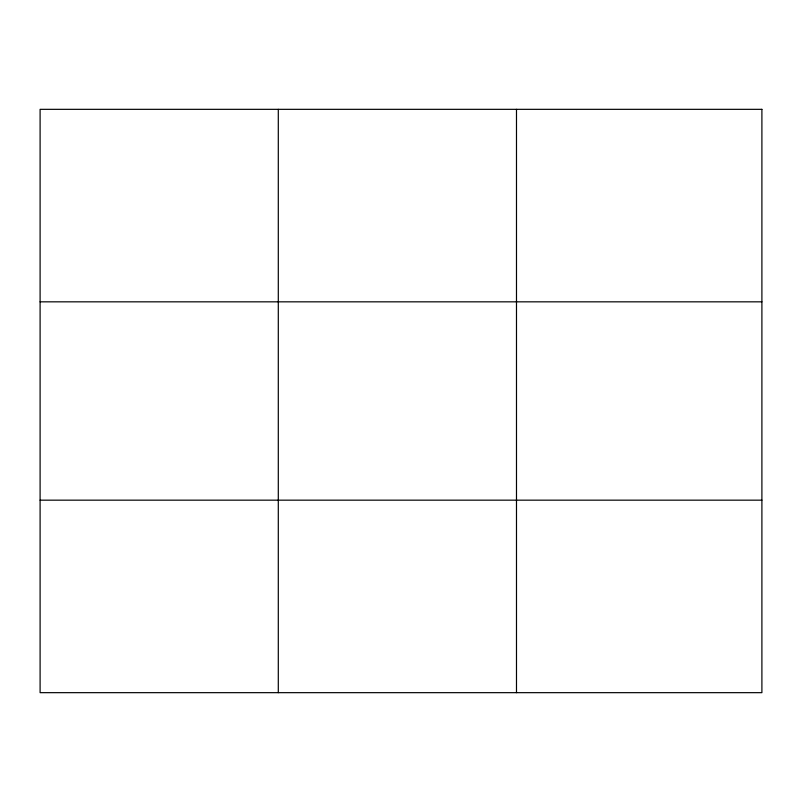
<?xml version="1.0" encoding="UTF-8"?>
<svg xmlns="http://www.w3.org/2000/svg" width="802" height="802" viewBox="0 0 802 802"><rect width="100%" height="100%" fill="white"/><g stroke="black" fill="none" stroke-linecap="round" stroke-linejoin="round"><path stroke-width="1.2" d="M278.294 109.333L278.294 692.667M516.488 109.333L516.488 692.667M40.1 301.833L761.9 301.833M40.1 500.167L761.9 500.167M761.9 109.333L761.9 692.667L40.1 692.667L40.1 109.333L761.9 109.333"/></g></svg>
